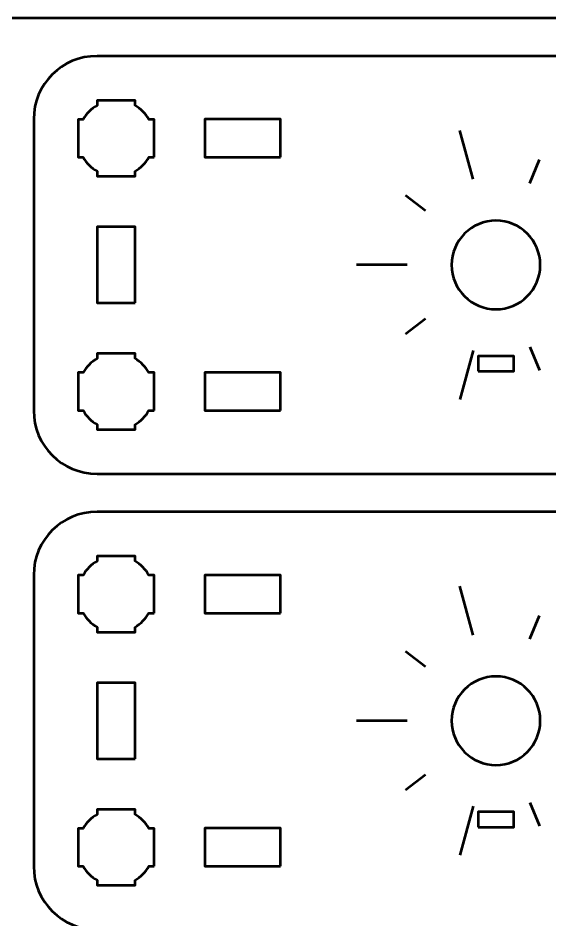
# Model space of a CAD drawing. Header units: centimetres. Extents: x -21 to 0, y -29.7 to 0.
# Drawn here: x -16.27 to -12.07, y -7.12 to 0 of the extents above; entities that cross this region are included whole.
import ezdxf

# ---------------------------------------------------------------- set-up
doc = ezdxf.new("R2010")
doc.units = ezdxf.units.CM
doc.header["$MEASUREMENT"] = 0
doc.layers.add('Layer 1', color=7, linetype='Continuous')

msp = doc.modelspace()

# ---------------------------------------------------------------- linework, layer by layer
at = {"layer": 'Layer 1', "color": 1, "lineweight": 53}
msp.add_open_spline([(-21.00003, -29.19995), (-21.00003, -29.19995), (-21.00003, -5.29992), (-21.00003, -5.29992), (-21.00003, -5.29992), (-21.00003, -5.21709), (-20.93286, -5.14992), (-20.85003, -5.14992), (-20.85003, -5.14992), (-20.7672, -5.14992), (-20.70003, -5.08275), (-20.70003, -4.99992), (-20.70003, -4.99992), (-20.70003, -4.91709), (-20.7672, -4.84992), (-20.85003, -4.84992), (-20.85003, -4.84992), (-20.93286, -4.84992), (-21.00003, -4.78275), (-21.00003, -4.69992), (-21.00003, -4.69992), (-21.00003, -4.61709), (-20.93286, -4.54992), (-20.85003, -4.54992), (-20.85003, -4.54992), (-20.7672, -4.54992), (-20.70003, -4.48275), (-20.70003, -4.39992), (-20.70003, -4.39992), (-20.70003, -4.31709), (-20.7672, -4.24992), (-20.85003, -4.24992), (-20.85003, -4.24992), (-20.93286, -4.24992), (-21.00003, -4.18275), (-21.00003, -4.09992), (-21.00003, -4.09992), (-21.00003, -4.01709), (-20.93286, -3.94992), (-20.85003, -3.94992), (-20.85003, -3.94992), (-20.7672, -3.94992), (-20.70003, -3.88275), (-20.70003, -3.79992), (-20.70003, -3.79992), (-20.70003, -3.71709), (-20.7672, -3.64992), (-20.85003, -3.64992), (-20.85003, -3.64992), (-20.93286, -3.64992), (-21.00003, -3.58275), (-21.00003, -3.49992), (-21.00003, -3.49992), (-21.00003, -3.41709), (-20.93286, -3.34992), (-20.85003, -3.34992), (-20.85003, -3.34992), (-20.7672, -3.34992), (-20.70003, -3.28275), (-20.70003, -3.19992), (-20.70003, -3.19992), (-20.70003, -3.11709), (-20.7672, -3.04992), (-20.85003, -3.04992), (-20.85003, -3.04992), (-20.93286, -3.04992), (-21.00003, -2.98275), (-21.00003, -2.89992), (-21.00003, -2.89992), (-21.00003, -2.81709), (-20.93286, -2.74992), (-20.85003, -2.74992), (-20.85003, -2.74992), (-20.7672, -2.74992), (-20.70003, -2.68275), (-20.70003, -2.59992), (-20.70003, -2.59992), (-20.70003, -2.51709), (-20.7672, -2.44992), (-20.85003, -2.44992), (-20.85003, -2.44992), (-20.93286, -2.44992), (-21.00003, -2.38275), (-21.00003, -2.29992), (-21.00003, -2.29992), (-21.00003, -2.21709), (-20.93286, -2.14992), (-20.85003, -2.14992), (-20.85003, -2.14992), (-20.7672, -2.14992), (-20.70003, -2.08275), (-20.70003, -1.99992), (-20.70003, -1.99992), (-20.70003, -1.91709), (-20.7672, -1.84992), (-20.85003, -1.84992), (-20.85003, -1.84992), (-20.93286, -1.84992), (-21.00003, -1.78275), (-21.00003, -1.69992), (-21.00003, -1.69992), (-21.00003, -1.61709), (-20.93286, -1.54992), (-20.85003, -1.54992), (-20.85003, -1.54992), (-20.7672, -1.54992), (-20.70003, -1.48275), (-20.70003, -1.39992), (-20.70003, -1.39992), (-20.70003, -1.31709), (-20.7672, -1.24992), (-20.85003, -1.24992), (-20.85003, -1.24992), (-20.93286, -1.24992), (-21.00003, -1.18275), (-21.00003, -1.09992), (-21.00003, -1.09992), (-21.00003, -1.09992), (-21.00003, -0.49992), (-21.00003, -0.49992), (-21.00003, -0.49992), (-21.00003, -0.22295), (-20.77694, 0.00004), (-20.49994, 0.00004), (-20.49994, 0.00004), (-20.49994, 0.00004), (-0.50008, 0.00004), (-0.50008, 0.00004), (-0.50008, 0.00004), (-0.22294, 0.00004), (0.00002, -0.22295), (0.00002, -0.49992), (0.00002, -0.49992), (0.00002, -0.49992), (0.00002, -29.19995), (0.00002, -29.19995), (0.00002, -29.19995), (0.00002, -29.47695), (-0.22294, -29.70004), (-0.50008, -29.70004), (-0.50008, -29.70004), (-0.50008, -29.70004), (-20.49994, -29.70004), (-20.49994, -29.70004), (-20.49994, -29.70004), (-20.77694, -29.70004), (-21.00003, -29.47695), (-21.00003, -29.19995)], degree=3, knots=[0, 0, 0, 0, 0.027027, 0.027027, 0.027027, 0.027027, 0.0540541, 0.0540541, 0.0540541, 0.0540541, 0.0810811, 0.0810811, 0.0810811, 0.0810811, 0.1081081, 0.1081081, 0.1081081, 0.1081081, 0.1351351, 0.1351351, 0.1351351, 0.1351351, 0.1621622, 0.1621622, 0.1621622, 0.1621622, 0.1891892, 0.1891892, 0.1891892, 0.1891892, 0.2162162, 0.2162162, 0.2162162, 0.2162162, 0.2432432, 0.2432432, 0.2432432, 0.2432432, 0.2702703, 0.2702703, 0.2702703, 0.2702703, 0.2972973, 0.2972973, 0.2972973, 0.2972973, 0.3243243, 0.3243243, 0.3243243, 0.3243243, 0.3513514, 0.3513514, 0.3513514, 0.3513514, 0.3783784, 0.3783784, 0.3783784, 0.3783784, 0.4054054, 0.4054054, 0.4054054, 0.4054054, 0.4324324, 0.4324324, 0.4324324, 0.4324324, 0.4594595, 0.4594595, 0.4594595, 0.4594595, 0.4864865, 0.4864865, 0.4864865, 0.4864865, 0.5135135, 0.5135135, 0.5135135, 0.5135135, 0.5405405, 0.5405405, 0.5405405, 0.5405405, 0.5675676, 0.5675676, 0.5675676, 0.5675676, 0.5945946, 0.5945946, 0.5945946, 0.5945946, 0.6216216, 0.6216216, 0.6216216, 0.6216216, 0.6486486, 0.6486486, 0.6486486, 0.6486486, 0.6756757, 0.6756757, 0.6756757, 0.6756757, 0.7027027, 0.7027027, 0.7027027, 0.7027027, 0.7297297, 0.7297297, 0.7297297, 0.7297297, 0.7567568, 0.7567568, 0.7567568, 0.7567568, 0.7837838, 0.7837838, 0.7837838, 0.7837838, 0.8108108, 0.8108108, 0.8108108, 0.8108108, 0.8378378, 0.8378378, 0.8378378, 0.8378378, 0.8648649, 0.8648649, 0.8648649, 0.8648649, 0.8918919, 0.8918919, 0.8918919, 0.8918919, 0.9189189, 0.9189189, 0.9189189, 0.9189189, 0.9459459, 0.9459459, 0.9459459, 0.9459459, 0.972973, 0.972973, 0.972973, 0.972973, 1, 1, 1, 1], dxfattribs=at)
at = {"layer": 'Layer 1', "color": 3, "lineweight": 53}
for points in [[(-9.35005, -3.59998), (-9.35005, -3.59998), (-15.64991, -3.59998), (-15.64991, -3.59998), (-15.64991, -3.59998), (-15.92704, -3.59998), (-16.15, -3.37688), (-16.15, -3.09988), (-16.15, -3.09988), (-16.15, -3.09988), (-16.15, -0.79996), (-16.15, -0.79996), (-16.15, -0.79996), (-16.15, -0.52295), (-15.92704, -0.3), (-15.64991, -0.3), (-15.64991, -0.3), (-15.64991, -0.3), (-9.35005, -0.3), (-9.35005, -0.3), (-9.35005, -0.3), (-9.07306, -0.3), (-8.84997, -0.52295), (-8.84997, -0.79996), (-8.84997, -0.79996), (-8.84997, -0.79996), (-8.84997, -3.09988), (-8.84997, -3.09988), (-8.84997, -3.09988), (-8.84997, -3.37688), (-9.07306, -3.59998), (-9.35005, -3.59998)], [(-9.35005, -7.19998), (-9.35005, -7.19998), (-15.64991, -7.19998), (-15.64991, -7.19998), (-15.64991, -7.19998), (-15.92704, -7.19998), (-16.15, -6.97688), (-16.15, -6.69988), (-16.15, -6.69988), (-16.15, -6.69988), (-16.15, -4.39996), (-16.15, -4.39996), (-16.15, -4.39996), (-16.15, -4.12295), (-15.92704, -3.9), (-15.64991, -3.9), (-15.64991, -3.9), (-15.64991, -3.9), (-9.35005, -3.9), (-9.35005, -3.9), (-9.35005, -3.9), (-9.07306, -3.9), (-8.84997, -4.12295), (-8.84997, -4.39996), (-8.84997, -4.39996), (-8.84997, -4.39996), (-8.84997, -6.69988), (-8.84997, -6.69988), (-8.84997, -6.69988), (-8.84997, -6.97688), (-9.07306, -7.19998), (-9.35005, -7.19998)]]:
    msp.add_open_spline(points, degree=3, knots=[0, 0, 0, 0, 0.125, 0.125, 0.125, 0.125, 0.25, 0.25, 0.25, 0.25, 0.375, 0.375, 0.375, 0.375, 0.5, 0.5, 0.5, 0.5, 0.625, 0.625, 0.625, 0.625, 0.75, 0.75, 0.75, 0.75, 0.875, 0.875, 0.875, 0.875, 1, 1, 1, 1], dxfattribs=at)
at = {"layer": 'Layer 1', "lineweight": 53}
for points, knots in [([(-15.19997, -1.10007), (-15.19997, -1.10007), (-15.24008, -1.10007), (-15.24008, -1.10007), (-15.24008, -1.10007), (-15.2664, -1.14555), (-15.30443, -1.18358), (-15.3499, -1.20989), (-15.3499, -1.20989), (-15.3499, -1.20989), (-15.3499, -1.25), (-15.3499, -1.25), (-15.3499, -1.25), (-15.3499, -1.25), (-15.49997, -1.25), (-15.49997, -1.25), (-15.49997, -1.25), (-15.49997, -1.25), (-15.6499, -1.25), (-15.6499, -1.25), (-15.6499, -1.25), (-15.6499, -1.25), (-15.6499, -1.20989), (-15.6499, -1.20989), (-15.6499, -1.20989), (-15.69552, -1.18358), (-15.73344, -1.14555), (-15.75976, -1.10007), (-15.75976, -1.10007), (-15.75976, -1.10007), (-15.79998, -1.10007), (-15.79998, -1.10007), (-15.79998, -1.10007), (-15.79998, -1.10007), (-15.79998, -0.95), (-15.79998, -0.95), (-15.79998, -0.95), (-15.79998, -0.95), (-15.79998, -0.80007), (-15.79998, -0.80007), (-15.79998, -0.80007), (-15.79998, -0.80007), (-15.75976, -0.80007), (-15.75976, -0.80007), (-15.75976, -0.80007), (-15.73344, -0.7546), (-15.69552, -0.71657), (-15.6499, -0.69025), (-15.6499, -0.69025), (-15.6499, -0.69025), (-15.6499, -0.65), (-15.6499, -0.65), (-15.6499, -0.65), (-15.6499, -0.65), (-15.49997, -0.65), (-15.49997, -0.65), (-15.49997, -0.65), (-15.49997, -0.65), (-15.3499, -0.65), (-15.3499, -0.65), (-15.3499, -0.65), (-15.3499, -0.65), (-15.3499, -0.69025), (-15.3499, -0.69025), (-15.3499, -0.69025), (-15.30443, -0.71657), (-15.2664, -0.7546), (-15.24008, -0.80007), (-15.24008, -0.80007), (-15.24008, -0.80007), (-15.19997, -0.80007), (-15.19997, -0.80007), (-15.19997, -0.80007), (-15.19997, -0.80007), (-15.19997, -0.95), (-15.19997, -0.95), (-15.19997, -0.95), (-15.19997, -0.95), (-15.19997, -1.10007), (-15.19997, -1.10007)], [0, 0, 0, 0, 0.05, 0.05, 0.05, 0.05, 0.1, 0.1, 0.1, 0.1, 0.15, 0.15, 0.15, 0.15, 0.2, 0.2, 0.2, 0.2, 0.25, 0.25, 0.25, 0.25, 0.3, 0.3, 0.3, 0.3, 0.35, 0.35, 0.35, 0.35, 0.4, 0.4, 0.4, 0.4, 0.45, 0.45, 0.45, 0.45, 0.5, 0.5, 0.5, 0.5, 0.55, 0.55, 0.55, 0.55, 0.6, 0.6, 0.6, 0.6, 0.65, 0.65, 0.65, 0.65, 0.7, 0.7, 0.7, 0.7, 0.75, 0.75, 0.75, 0.75, 0.8, 0.8, 0.8, 0.8, 0.85, 0.85, 0.85, 0.85, 0.9, 0.9, 0.9, 0.9, 0.95, 0.95, 0.95, 0.95, 1, 1, 1, 1]), ([(-14.19996, -1.09996), (-14.19996, -1.09996), (-14.79996, -1.09996), (-14.79996, -1.09996), (-14.79996, -1.09996), (-14.79996, -1.09996), (-14.79996, -0.79996), (-14.79996, -0.79996), (-14.79996, -0.79996), (-14.79996, -0.79996), (-14.19996, -0.79996), (-14.19996, -0.79996), (-14.19996, -0.79996), (-14.19996, -0.79996), (-14.19996, -1.09996), (-14.19996, -1.09996)], [0, 0, 0, 0, 0.25, 0.25, 0.25, 0.25, 0.5, 0.5, 0.5, 0.5, 0.75, 0.75, 0.75, 0.75, 1, 1, 1, 1]), ([(-15.34991, -2.24993), (-15.34991, -2.24993), (-15.64991, -2.24993), (-15.64991, -2.24993), (-15.64991, -2.24993), (-15.64991, -2.24993), (-15.64991, -1.64994), (-15.64991, -1.64994), (-15.64991, -1.64994), (-15.64991, -1.64994), (-15.34991, -1.64994), (-15.34991, -1.64994), (-15.34991, -1.64994), (-15.34991, -1.64994), (-15.34991, -2.24993), (-15.34991, -2.24993)], [0, 0, 0, 0, 0.25, 0.25, 0.25, 0.25, 0.5, 0.5, 0.5, 0.5, 0.75, 0.75, 0.75, 0.75, 1, 1, 1, 1]), ([(-15.19997, -3.10007), (-15.19997, -3.10007), (-15.24008, -3.10007), (-15.24008, -3.10007), (-15.24008, -3.10007), (-15.2664, -3.14555), (-15.30443, -3.18358), (-15.3499, -3.20989), (-15.3499, -3.20989), (-15.3499, -3.20989), (-15.3499, -3.25), (-15.3499, -3.25), (-15.3499, -3.25), (-15.3499, -3.25), (-15.49997, -3.25), (-15.49997, -3.25), (-15.49997, -3.25), (-15.49997, -3.25), (-15.6499, -3.25), (-15.6499, -3.25), (-15.6499, -3.25), (-15.6499, -3.25), (-15.6499, -3.20989), (-15.6499, -3.20989), (-15.6499, -3.20989), (-15.69552, -3.18358), (-15.73344, -3.14555), (-15.75976, -3.10007), (-15.75976, -3.10007), (-15.75976, -3.10007), (-15.79998, -3.10007), (-15.79998, -3.10007), (-15.79998, -3.10007), (-15.79998, -3.10007), (-15.79998, -2.95), (-15.79998, -2.95), (-15.79998, -2.95), (-15.79998, -2.95), (-15.79998, -2.80007), (-15.79998, -2.80007), (-15.79998, -2.80007), (-15.79998, -2.80007), (-15.75976, -2.80007), (-15.75976, -2.80007), (-15.75976, -2.80007), (-15.73344, -2.7546), (-15.69552, -2.71657), (-15.6499, -2.69025), (-15.6499, -2.69025), (-15.6499, -2.69025), (-15.6499, -2.65), (-15.6499, -2.65), (-15.6499, -2.65), (-15.6499, -2.65), (-15.49997, -2.65), (-15.49997, -2.65), (-15.49997, -2.65), (-15.49997, -2.65), (-15.3499, -2.65), (-15.3499, -2.65), (-15.3499, -2.65), (-15.3499, -2.65), (-15.3499, -2.69025), (-15.3499, -2.69025), (-15.3499, -2.69025), (-15.30443, -2.71657), (-15.2664, -2.7546), (-15.24008, -2.80007), (-15.24008, -2.80007), (-15.24008, -2.80007), (-15.19997, -2.80007), (-15.19997, -2.80007), (-15.19997, -2.80007), (-15.19997, -2.80007), (-15.19997, -2.95), (-15.19997, -2.95), (-15.19997, -2.95), (-15.19997, -2.95), (-15.19997, -3.10007), (-15.19997, -3.10007)], [0, 0, 0, 0, 0.05, 0.05, 0.05, 0.05, 0.1, 0.1, 0.1, 0.1, 0.15, 0.15, 0.15, 0.15, 0.2, 0.2, 0.2, 0.2, 0.25, 0.25, 0.25, 0.25, 0.3, 0.3, 0.3, 0.3, 0.35, 0.35, 0.35, 0.35, 0.4, 0.4, 0.4, 0.4, 0.45, 0.45, 0.45, 0.45, 0.5, 0.5, 0.5, 0.5, 0.55, 0.55, 0.55, 0.55, 0.6, 0.6, 0.6, 0.6, 0.65, 0.65, 0.65, 0.65, 0.7, 0.7, 0.7, 0.7, 0.75, 0.75, 0.75, 0.75, 0.8, 0.8, 0.8, 0.8, 0.85, 0.85, 0.85, 0.85, 0.9, 0.9, 0.9, 0.9, 0.95, 0.95, 0.95, 0.95, 1, 1, 1, 1]), ([(-14.19996, -3.09988), (-14.19996, -3.09988), (-14.79996, -3.09988), (-14.79996, -3.09988), (-14.79996, -3.09988), (-14.79996, -3.09988), (-14.79996, -2.79988), (-14.79996, -2.79988), (-14.79996, -2.79988), (-14.79996, -2.79988), (-14.19996, -2.79988), (-14.19996, -2.79988), (-14.19996, -2.79988), (-14.19996, -2.79988), (-14.19996, -3.09988), (-14.19996, -3.09988)], [0, 0, 0, 0, 0.25, 0.25, 0.25, 0.25, 0.5, 0.5, 0.5, 0.5, 0.75, 0.75, 0.75, 0.75, 1, 1, 1, 1]), ([(-15.19997, -4.70007), (-15.19997, -4.70007), (-15.24008, -4.70007), (-15.24008, -4.70007), (-15.24008, -4.70007), (-15.2664, -4.74555), (-15.30443, -4.78358), (-15.3499, -4.80989), (-15.3499, -4.80989), (-15.3499, -4.80989), (-15.3499, -4.85), (-15.3499, -4.85), (-15.3499, -4.85), (-15.3499, -4.85), (-15.49997, -4.85), (-15.49997, -4.85), (-15.49997, -4.85), (-15.49997, -4.85), (-15.6499, -4.85), (-15.6499, -4.85), (-15.6499, -4.85), (-15.6499, -4.85), (-15.6499, -4.80989), (-15.6499, -4.80989), (-15.6499, -4.80989), (-15.69552, -4.78358), (-15.73344, -4.74555), (-15.75976, -4.70007), (-15.75976, -4.70007), (-15.75976, -4.70007), (-15.79998, -4.70007), (-15.79998, -4.70007), (-15.79998, -4.70007), (-15.79998, -4.70007), (-15.79998, -4.55), (-15.79998, -4.55), (-15.79998, -4.55), (-15.79998, -4.55), (-15.79998, -4.40007), (-15.79998, -4.40007), (-15.79998, -4.40007), (-15.79998, -4.40007), (-15.75976, -4.40007), (-15.75976, -4.40007), (-15.75976, -4.40007), (-15.73344, -4.3546), (-15.69552, -4.31657), (-15.6499, -4.29025), (-15.6499, -4.29025), (-15.6499, -4.29025), (-15.6499, -4.25), (-15.6499, -4.25), (-15.6499, -4.25), (-15.6499, -4.25), (-15.49997, -4.25), (-15.49997, -4.25), (-15.49997, -4.25), (-15.49997, -4.25), (-15.3499, -4.25), (-15.3499, -4.25), (-15.3499, -4.25), (-15.3499, -4.25), (-15.3499, -4.29025), (-15.3499, -4.29025), (-15.3499, -4.29025), (-15.30443, -4.31657), (-15.2664, -4.3546), (-15.24008, -4.40007), (-15.24008, -4.40007), (-15.24008, -4.40007), (-15.19997, -4.40007), (-15.19997, -4.40007), (-15.19997, -4.40007), (-15.19997, -4.40007), (-15.19997, -4.55), (-15.19997, -4.55), (-15.19997, -4.55), (-15.19997, -4.55), (-15.19997, -4.70007), (-15.19997, -4.70007)], [0, 0, 0, 0, 0.05, 0.05, 0.05, 0.05, 0.1, 0.1, 0.1, 0.1, 0.15, 0.15, 0.15, 0.15, 0.2, 0.2, 0.2, 0.2, 0.25, 0.25, 0.25, 0.25, 0.3, 0.3, 0.3, 0.3, 0.35, 0.35, 0.35, 0.35, 0.4, 0.4, 0.4, 0.4, 0.45, 0.45, 0.45, 0.45, 0.5, 0.5, 0.5, 0.5, 0.55, 0.55, 0.55, 0.55, 0.6, 0.6, 0.6, 0.6, 0.65, 0.65, 0.65, 0.65, 0.7, 0.7, 0.7, 0.7, 0.75, 0.75, 0.75, 0.75, 0.8, 0.8, 0.8, 0.8, 0.85, 0.85, 0.85, 0.85, 0.9, 0.9, 0.9, 0.9, 0.95, 0.95, 0.95, 0.95, 1, 1, 1, 1]), ([(-14.19996, -4.69996), (-14.19996, -4.69996), (-14.79996, -4.69996), (-14.79996, -4.69996), (-14.79996, -4.69996), (-14.79996, -4.69996), (-14.79996, -4.39996), (-14.79996, -4.39996), (-14.79996, -4.39996), (-14.79996, -4.39996), (-14.19996, -4.39996), (-14.19996, -4.39996), (-14.19996, -4.39996), (-14.19996, -4.39996), (-14.19996, -4.69996), (-14.19996, -4.69996)], [0, 0, 0, 0, 0.25, 0.25, 0.25, 0.25, 0.5, 0.5, 0.5, 0.5, 0.75, 0.75, 0.75, 0.75, 1, 1, 1, 1]), ([(-15.34991, -5.84993), (-15.34991, -5.84993), (-15.64991, -5.84993), (-15.64991, -5.84993), (-15.64991, -5.84993), (-15.64991, -5.84993), (-15.64991, -5.24994), (-15.64991, -5.24994), (-15.64991, -5.24994), (-15.64991, -5.24994), (-15.34991, -5.24994), (-15.34991, -5.24994), (-15.34991, -5.24994), (-15.34991, -5.24994), (-15.34991, -5.84993), (-15.34991, -5.84993)], [0, 0, 0, 0, 0.25, 0.25, 0.25, 0.25, 0.5, 0.5, 0.5, 0.5, 0.75, 0.75, 0.75, 0.75, 1, 1, 1, 1]), ([(-15.19997, -6.70007), (-15.19997, -6.70007), (-15.24008, -6.70007), (-15.24008, -6.70007), (-15.24008, -6.70007), (-15.2664, -6.74555), (-15.30443, -6.78358), (-15.3499, -6.80989), (-15.3499, -6.80989), (-15.3499, -6.80989), (-15.3499, -6.85), (-15.3499, -6.85), (-15.3499, -6.85), (-15.3499, -6.85), (-15.49997, -6.85), (-15.49997, -6.85), (-15.49997, -6.85), (-15.49997, -6.85), (-15.6499, -6.85), (-15.6499, -6.85), (-15.6499, -6.85), (-15.6499, -6.85), (-15.6499, -6.80989), (-15.6499, -6.80989), (-15.6499, -6.80989), (-15.69552, -6.78358), (-15.73344, -6.74555), (-15.75976, -6.70007), (-15.75976, -6.70007), (-15.75976, -6.70007), (-15.79998, -6.70007), (-15.79998, -6.70007), (-15.79998, -6.70007), (-15.79998, -6.70007), (-15.79998, -6.55), (-15.79998, -6.55), (-15.79998, -6.55), (-15.79998, -6.55), (-15.79998, -6.40007), (-15.79998, -6.40007), (-15.79998, -6.40007), (-15.79998, -6.40007), (-15.75976, -6.40007), (-15.75976, -6.40007), (-15.75976, -6.40007), (-15.73344, -6.3546), (-15.69552, -6.31657), (-15.6499, -6.29025), (-15.6499, -6.29025), (-15.6499, -6.29025), (-15.6499, -6.25), (-15.6499, -6.25), (-15.6499, -6.25), (-15.6499, -6.25), (-15.49997, -6.25), (-15.49997, -6.25), (-15.49997, -6.25), (-15.49997, -6.25), (-15.3499, -6.25), (-15.3499, -6.25), (-15.3499, -6.25), (-15.3499, -6.25), (-15.3499, -6.29025), (-15.3499, -6.29025), (-15.3499, -6.29025), (-15.30443, -6.31657), (-15.2664, -6.3546), (-15.24008, -6.40007), (-15.24008, -6.40007), (-15.24008, -6.40007), (-15.19997, -6.40007), (-15.19997, -6.40007), (-15.19997, -6.40007), (-15.19997, -6.40007), (-15.19997, -6.55), (-15.19997, -6.55), (-15.19997, -6.55), (-15.19997, -6.55), (-15.19997, -6.70007), (-15.19997, -6.70007)], [0, 0, 0, 0, 0.05, 0.05, 0.05, 0.05, 0.1, 0.1, 0.1, 0.1, 0.15, 0.15, 0.15, 0.15, 0.2, 0.2, 0.2, 0.2, 0.25, 0.25, 0.25, 0.25, 0.3, 0.3, 0.3, 0.3, 0.35, 0.35, 0.35, 0.35, 0.4, 0.4, 0.4, 0.4, 0.45, 0.45, 0.45, 0.45, 0.5, 0.5, 0.5, 0.5, 0.55, 0.55, 0.55, 0.55, 0.6, 0.6, 0.6, 0.6, 0.65, 0.65, 0.65, 0.65, 0.7, 0.7, 0.7, 0.7, 0.75, 0.75, 0.75, 0.75, 0.8, 0.8, 0.8, 0.8, 0.85, 0.85, 0.85, 0.85, 0.9, 0.9, 0.9, 0.9, 0.95, 0.95, 0.95, 0.95, 1, 1, 1, 1]), ([(-14.19996, -6.69988), (-14.19996, -6.69988), (-14.79996, -6.69988), (-14.79996, -6.69988), (-14.79996, -6.69988), (-14.79996, -6.69988), (-14.79996, -6.39988), (-14.79996, -6.39988), (-14.79996, -6.39988), (-14.79996, -6.39988), (-14.19996, -6.39988), (-14.19996, -6.39988), (-14.19996, -6.39988), (-14.19996, -6.39988), (-14.19996, -6.69988), (-14.19996, -6.69988)], [0, 0, 0, 0, 0.25, 0.25, 0.25, 0.25, 0.5, 0.5, 0.5, 0.5, 0.75, 0.75, 0.75, 0.75, 1, 1, 1, 1])]:
    msp.add_open_spline(points, degree=3, knots=knots, dxfattribs=at)
at = {"layer": 'Layer 1', "color": 5, "lineweight": 53}
for points in [[(-12.68114, -1.27385), (-12.68114, -1.27385), (-12.78467, -0.88748), (-12.78467, -0.88748)], [(-12.23209, -1.30328), (-12.23209, -1.30328), (-12.15555, -1.11851), (-12.15555, -1.11851)], [(-13.05532, -1.52387), (-13.05532, -1.52387), (-13.21399, -1.40211), (-13.21399, -1.40211)], [(-13.19997, -1.95), (-13.19997, -1.95), (-13.59997, -1.95), (-13.59997, -1.95)], [(-13.05532, -2.37613), (-13.05532, -2.37613), (-13.21399, -2.49789), (-13.21399, -2.49789)], [(-12.68114, -2.62615), (-12.68114, -2.62615), (-12.78467, -3.01252), (-12.78467, -3.01252)], [(-12.23209, -2.59672), (-12.23209, -2.59672), (-12.15555, -2.78149), (-12.15555, -2.78149)], [(-12.68114, -4.87385), (-12.68114, -4.87385), (-12.78467, -4.48748), (-12.78467, -4.48748)], [(-12.23209, -4.90328), (-12.23209, -4.90328), (-12.15555, -4.71851), (-12.15555, -4.71851)], [(-13.05532, -5.12387), (-13.05532, -5.12387), (-13.21399, -5.00211), (-13.21399, -5.00211)], [(-13.19997, -5.55), (-13.19997, -5.55), (-13.59997, -5.55), (-13.59997, -5.55)], [(-13.05532, -5.97613), (-13.05532, -5.97613), (-13.21399, -6.09789), (-13.21399, -6.09789)], [(-12.23209, -6.19672), (-12.23209, -6.19672), (-12.15555, -6.38149), (-12.15555, -6.38149)], [(-12.68114, -6.22615), (-12.68114, -6.22615), (-12.78467, -6.61252), (-12.78467, -6.61252)]]:
    msp.add_open_spline(points, degree=3, dxfattribs=at)
at = {"layer": 'Layer 1', "color": 250, "lineweight": 53}
for points in [[(-12.84997, -1.95), (-12.84997, -1.75674), (-12.69323, -1.6), (-12.49997, -1.6), (-12.49997, -1.6), (-12.30671, -1.6), (-12.14997, -1.75674), (-12.14997, -1.95), (-12.14997, -1.95), (-12.14997, -2.14326), (-12.30671, -2.3), (-12.49997, -2.3), (-12.49997, -2.3), (-12.69323, -2.3), (-12.84997, -2.14326), (-12.84997, -1.95)], [(-12.63997, -2.79), (-12.63997, -2.79), (-12.63997, -2.67), (-12.63997, -2.67), (-12.63997, -2.67), (-12.63997, -2.67), (-12.35997, -2.67), (-12.35997, -2.67), (-12.35997, -2.67), (-12.35997, -2.67), (-12.35997, -2.79), (-12.35997, -2.79), (-12.35997, -2.79), (-12.35997, -2.79), (-12.63997, -2.79), (-12.63997, -2.79)], [(-12.84997, -5.55), (-12.84997, -5.35674), (-12.69323, -5.2), (-12.49997, -5.2), (-12.49997, -5.2), (-12.30671, -5.2), (-12.14997, -5.35674), (-12.14997, -5.55), (-12.14997, -5.55), (-12.14997, -5.74326), (-12.30671, -5.9), (-12.49997, -5.9), (-12.49997, -5.9), (-12.69323, -5.9), (-12.84997, -5.74326), (-12.84997, -5.55)], [(-12.63997, -6.39), (-12.63997, -6.39), (-12.63997, -6.27), (-12.63997, -6.27), (-12.63997, -6.27), (-12.63997, -6.27), (-12.35997, -6.27), (-12.35997, -6.27), (-12.35997, -6.27), (-12.35997, -6.27), (-12.35997, -6.39), (-12.35997, -6.39), (-12.35997, -6.39), (-12.35997, -6.39), (-12.63997, -6.39), (-12.63997, -6.39)]]:
    msp.add_open_spline(points, degree=3, knots=[0, 0, 0, 0, 0.25, 0.25, 0.25, 0.25, 0.5, 0.5, 0.5, 0.5, 0.75, 0.75, 0.75, 0.75, 1, 1, 1, 1], dxfattribs=at)

doc.saveas('drawing.dxf')
